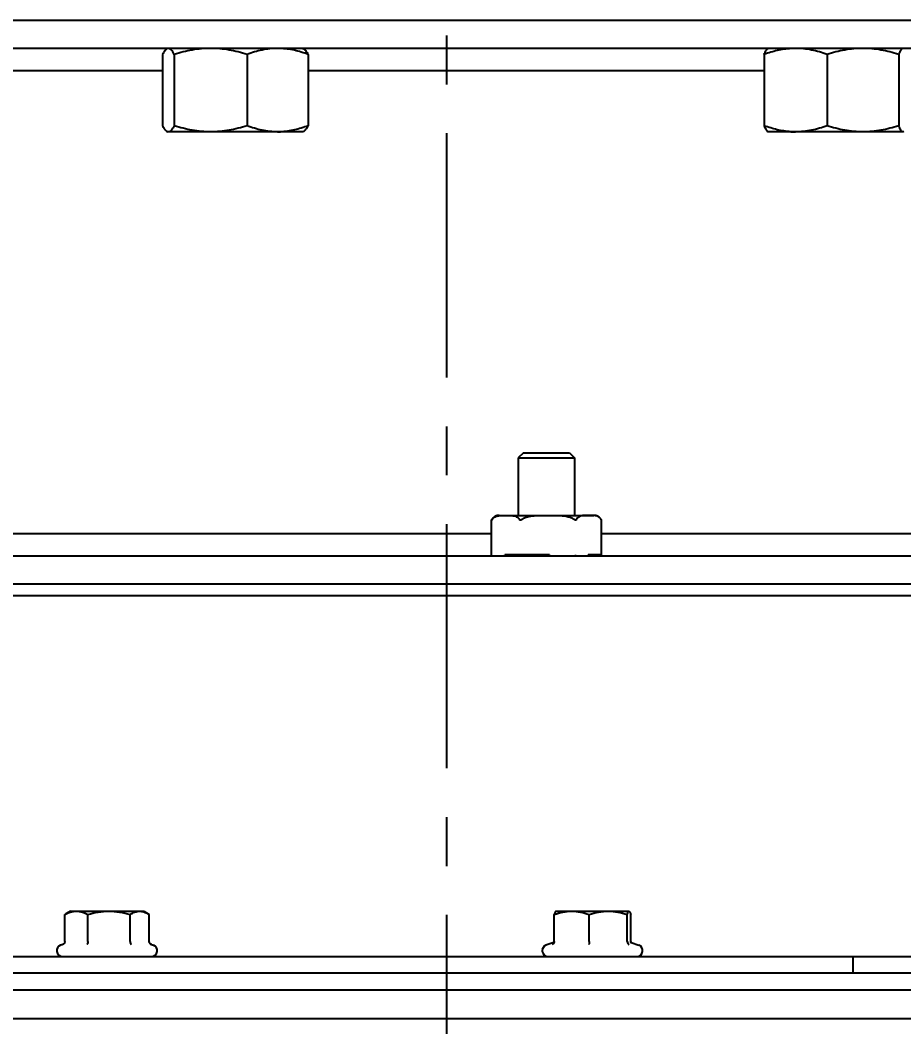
# Model space of a CAD drawing. Header units: millimetres. Extents: x 971 to 5173, y 8 to 3808.
# Drawn here: x 3521.3 to 3678.1, y 773.9 to 952.4 of the extents above; entities that cross this region are included whole.
import ezdxf

# ---------------------------------------------------------------- set-up
doc = ezdxf.new("R2010")
doc.units = ezdxf.units.MM
doc.header["$LTSCALE"] = 115.5
doc.header["$PDMODE"] = 3
doc.header["$PDSIZE"] = 8
doc.linetypes.add('CENTER', pattern=[0.6, 0.375, -0.075, 0.075, -0.075])
doc.layers.get('0').update_dxf_attribs({"linetype": 'CONTINUOUS'})
doc.layers.get('Defpoints').update_dxf_attribs({"linetype": 'CONTINUOUS'})
doc.layers.add('00_BUW_DATUM', color=7, linetype='CONTINUOUS')
doc.styles.get("Standard").update_dxf_attribs({"font": 'calibri.ttf'})
doc.dimstyles.new('DIMSTYLE_5', dxfattribs={"dimtxt": 17.5, "dimasz": 17.5, "dimexe": 1.5, "dimexo": 1, "dimgap": 0.875, "dimtad": 1, "dimdsep": 46, "dimtxsty": 'Standard', "dimblk": '_FILLED', "dimblk1": '_FILLED', "dimblk2": '_FILLED', "dimcen": 0.09, "dimazin": 2, "dimtp": 0.01, "dimtm": 0.01, "dimtfac": 1, "dimtofl": 0, "dimtmove": 0, "dimatfit": 3, "dimldrblk": '_FILLED', "dimfxl": 1, "dimtolj": 1, "dimarcsym": 0})

# ---------------------------------------------------------------- blocks, each defined once
blk = doc.blocks.new('_FILLED')
at = {"color": 0, "linetype": 'ByBlock'}
blk.add_solid([(0, 0), (-1, 0.214), (-1, -0.214)], dxfattribs=at)
blk = doc.blocks.new('*D141')
at = {"color": 0, "linetype": 'Continuous', "lineweight": -2}
for p, q in [((3457.03, 928.22), (3457.03, 1154.83)), ((3719.52, 1153.33), (3474.53, 1153.33)), ((3737.02, 927.57), (3737.02, 1154.83))]:
    blk.add_line(p, q, dxfattribs=at)
at = {"layer": 'Defpoints', "color": 0}
for p in [(3457.03, 1153.33), (3457.03, 927.22), (3737.02, 926.57)]:
    blk.add_point(p, dxfattribs=at)
at = {"color": 0, "linetype": 'ByBlock', "lineweight": -2, "xscale": 17.5, "yscale": 17.5, "zscale": 17.5}
for p, rotation in [((3457.03, 1153.33), 179.9999999999999), ((3737.02, 1153.33), 359.9999999999999)]:
    blk.add_blockref('_FILLED', p, dxfattribs=dict(at, rotation=rotation))
at = {"color": 0, "insert": (3607.01, 1177.54), "char_height": 17.5, "attachment_point": 2, "line_spacing_factor": 0.9}
blk.add_mtext('\\A1;%%c280', dxfattribs=at)

msp = doc.modelspace()

# ---------------------------------------------------------------- linework, layer by layer
at = {"color": 0, "linetype": 'CENTER'}
msp.add_line((3597.02385, 57.46206), (3597.02385, 960.75841), dxfattribs=at)
at = {"color": 0, "linetype": 'Continuous'}
for p, q in [((3438.58376, 952.41826), (3758.58376, 952.41826)), ((3758.58376, 947.41826), (3438.58376, 947.41826)), ((3546.60036, 943.41826), (3489.74298, 943.41826)), ((3653.31141, 943.41826), (3572.40366, 943.41826)), ((3610.60971, 875.71826), (3609.68971, 874.79826)), ((3609.68971, 874.79826), (3619.68971, 874.79826)), ((3609.68971, 874.79826), (3609.68971, 864.61826)), ((3610.60971, 875.71826), (3618.76971, 875.71826)), ((3618.76971, 875.71826), (3619.68971, 874.79826)), ((3619.68971, 874.79826), (3619.68971, 864.61826)), ((3606.27476, 864.61826), (3623.10467, 864.61826)), ((3604.92664, 857.49938), (3604.92664, 863.73713)), ((3624.45279, 857.61826), (3624.45279, 863.73713)), ((3516.0108, 861.41826), (3604.92664, 861.41826)), ((3624.45279, 861.41826), (3703.76738, 861.41826)), ((3438.58376, 857.41826), (3758.58376, 857.41826)), ((3615.25603, 857.61826), (3607.33033, 857.61826)), ((3607.33033, 857.41826), (3607.33033, 857.61826)), ((3608.43971, 857.61826), (3608.43971, 857.41826)), ((3615.25603, 857.61826), (3615.25603, 857.41826)), ((3624.45279, 857.61826), (3622.0606, 857.61826)), ((3622.0606, 857.41826), (3622.0606, 857.61826)), ((3758.58376, 852.41826), (3438.58376, 852.41826)), ((3438.44055, 850.41826), (3758.72697, 850.41826)), ((3530.2504, 794.41826), (3529.4499, 793.95609)), ((3530.2504, 794.41826), (3543.2504, 794.41826)), ((3543.2504, 794.41826), (3544.05089, 793.95609)), ((3616.35179, 794.41826), (3616.33094, 794.40622)), ((3616.35179, 794.41826), (3629.33101, 794.41826)), ((3629.33101, 794.41826), (3629.37263, 794.40608)), ((3529.44988, 793.95629), (3529.25457, 793.8377)), ((3529.25457, 789.02532), (3529.25457, 793.8377)), ((3533.3333, 789.02532), (3533.3333, 793.8377)), ((3540.82913, 789.02532), (3540.82913, 793.8377)), ((3544.05092, 793.95629), (3544.24622, 793.8377)), ((3544.24622, 789.02532), (3544.24622, 793.8377)), ((3616.07273, 789.02532), (3616.07273, 793.8377)), ((3622.25211, 789.02532), (3622.25211, 793.8377)), ((3629.03117, 789.02532), (3629.03117, 793.8377)), ((3629.63084, 789.02532), (3629.63084, 793.8377)), ((3528.88967, 788.52299), (3528.50403, 788.38263)), ((3528.86812, 788.51174), (3528.84876, 788.50437)), ((3544.44123, 788.58483), (3544.99677, 788.38263)), ((3616.00017, 788.89028), (3614.60541, 788.38263)), ((3616.00027, 788.88998), (3616.00149, 788.89044)), ((3616.00149, 788.89044), (3616.06038, 788.92268)), ((3629.7033, 788.88998), (3629.70209, 788.89044)), ((3629.7034, 788.89028), (3631.09816, 788.38263)), ((3364.58376, 786.41826), (3832.58376, 786.41826)), ((3669.10501, 783.41826), (3669.10501, 786.41826)), ((3832.58376, 783.41826), (3364.58376, 783.41826)), ((3832.58376, 780.41826), (3364.58376, 780.41826)), ((3364.57605, 775.41826), (3832.59148, 775.41826))]:
    msp.add_line(p, q, dxfattribs=at)
msp.add_lwpolyline([(3629.61073, 788.93576), (3629.6006, 788.95023), (3629.61483, 788.93821), (3629.70209, 788.89044)], dxfattribs=at)
for centre, radius, start, end in [((3606.27476, 863.13826), 1.48, 90, 145.2854242), ((3623.10467, 863.13826), 1.48, 34.7145758, 90), ((3623.22101, 863.16284), 1.37996, 60.4246964, 61.751661), ((3606.15921, 863.22036), 1.33829, 145.3567798, 153.4659411), ((3623.22022, 863.22036), 1.33829, 26.5340589, 34.6432202), ((3630.1388, 789.02583), 0.50796, 180.0323606, 189.8661324), ((3528.8504, 787.43098), 1.01272, 110, 270), ((3528.61259, 789.15246), 0.68978, 291.7415136, 293.7571572), ((3544.86725, 789.11927), 0.65044, 231.5253656, 231.9697892), ((3544.6504, 787.43098), 1.01272, 270, 70), ((3614.95179, 787.43098), 1.01272, 110, 270), ((3630.15477, 789.02814), 0.52409, 189.8161074, 191.6489323), ((3630.75179, 787.43098), 1.01272, 270, 70)]:
    msp.add_arc(centre, radius, start, end, dxfattribs=at)
for points, knots in [([(3604.97208, 863.81822), (3605.04612, 863.94985), (3605.22799, 864.17146), (3605.46736, 864.32299), (3605.58355, 864.37848)], [0, 0, 0, 0, 0.539787473, 1, 1, 1, 1]), ([(3605.58355, 864.37848), (3605.64212, 864.40645), (3605.87642, 864.50152), (3606.12688, 864.55005), (3606.31292, 864.57249)], [0, 0, 0, 0, 0.257255296, 1, 1, 1, 1]), ([(3606.31292, 864.57249), (3606.56688, 864.60312), (3607.07923, 864.61709), (3607.84642, 864.61666), (3608.61733, 864.5995), (3609.13504, 864.49106), (3609.3708, 864.37847)], [0, 0, 0, 0, 0.24873913, 0.497249276, 0.745955214, 1, 1, 1, 1]), ([(3609.3708, 864.37847), (3609.48699, 864.32298), (3609.72641, 864.1715), (3609.90828, 863.94986), (3609.98233, 863.81822)], [0, 0, 0, 0, 0.460200408, 1, 1, 1, 1]), ([(3610.24708, 863.81822), (3610.40381, 863.96574), (3610.78165, 864.1922), (3611.19274, 864.32557), (3611.40199, 864.37848)], [0, 0, 0, 0, 0.499303593, 1, 1, 1, 1]), ([(3611.40199, 864.37848), (3611.69205, 864.45182), (3612.28575, 864.54481), (3613.18224, 864.59948), (3614.08041, 864.61451), (3614.97856, 864.61646), (3615.87671, 864.61451), (3616.77488, 864.59948), (3617.67137, 864.54483), (3618.26507, 864.45181), (3618.55513, 864.37847)], [0, 0, 0, 0, 0.124941676, 0.249949412, 0.374973306, 0.499999721, 0.625026114, 0.750050123, 0.875058062, 1, 1, 1, 1]), ([(3618.55513, 864.37847), (3618.7644, 864.32556), (3619.17555, 864.19224), (3619.55341, 863.96575), (3619.71016, 863.81822)], [0, 0, 0, 0, 0.500694339, 1, 1, 1, 1]), ([(3620.50812, 864.37845), (3620.40345, 864.32221), (3620.18659, 864.16632), (3620.02933, 863.94747), (3619.96472, 863.81822)], [0, 0, 0, 0, 0.451238808, 1, 1, 1, 1]), ([(3623.1023, 864.58679), (3622.88638, 864.60813), (3622.45189, 864.61684), (3621.90998, 864.61717), (3621.47568, 864.60465), (3621.03699, 864.56827), (3620.70534, 864.48443), (3620.50812, 864.37845)], [0, 0, 0, 0, 0.247987851, 0.495811726, 0.619780932, 0.744100594, 1, 1, 1, 1]), ([(3623.87414, 864.37845), (3623.81281, 864.41141), (3623.56724, 864.52036), (3623.29937, 864.56731), (3623.1023, 864.58679)], [0, 0, 0, 0, 0.260139086, 1, 1, 1, 1]), ([(3624.32124, 863.98113), (3624.26347, 864.06452), (3624.13592, 864.20862), (3623.97932, 864.31918), (3623.90212, 864.363)], [0, 0, 0, 0, 0.533290366, 1, 1, 1, 1]), ([(3604.97208, 863.81822), (3604.96626, 863.80787), (3604.95628, 863.7898), (3604.94034, 863.75991), (3604.93586, 863.75158), (3604.92663, 863.7351), (3604.92664, 863.73713)], [0, 0, 0, 0, 0.382945582, 0.709627145, 0.934733128, 1, 1, 1, 1]), ([(3604.92664, 863.73713), (3604.92664, 863.7404), (3604.93132, 863.74981), (3604.93771, 863.76754), (3604.94888, 863.79143), (3604.95724, 863.80893), (3604.96188, 863.81822)], [0, 0, 0, 0, 0.11092602, 0.341548194, 0.647978265, 1, 1, 1, 1]), ([(3610.0958, 863.73675), (3610.07123, 863.73675), (3610.02246, 863.75727), (3609.99395, 863.79756), (3609.98233, 863.81822)], [0, 0, 0, 0, 0.509089198, 1, 1, 1, 1]), ([(3610.24708, 863.81822), (3610.23612, 863.8079), (3610.19335, 863.77028), (3610.13852, 863.73675), (3610.0958, 863.73675)], [0, 0, 0, 0, 0.260553801, 1, 1, 1, 1]), ([(3619.96472, 863.81822), (3619.95447, 863.79772), (3619.93474, 863.76797), (3619.89511, 863.74158), (3619.84308, 863.73139), (3619.77523, 863.76089), (3619.73187, 863.79778), (3619.71016, 863.81822)], [0, 0, 0, 0, 0.220073116, 0.331715316, 0.44948989, 0.71359538, 1, 1, 1, 1]), ([(3624.45279, 863.73713), (3624.45278, 863.7404), (3624.4481, 863.74981), (3624.44171, 863.76754), (3624.43054, 863.79143), (3624.42219, 863.80893), (3624.41754, 863.81822)], [0, 0, 0, 0, 0.11092602, 0.341548194, 0.647978265, 1, 1, 1, 1]), ([(3619.71016, 857.41829), (3619.73184, 857.4387), (3619.77582, 857.47439), (3619.84316, 857.50556), (3619.89507, 857.49428), (3619.93424, 857.46782), (3619.95454, 857.43864), (3619.96472, 857.41829)], [0, 0, 0, 0, 0.286624319, 0.551335317, 0.668801803, 0.781013569, 1, 1, 1, 1]), ([(3529.25457, 793.8377), (3529.57664, 794.00878), (3530.07546, 794.22896), (3530.77205, 794.39033), (3531.12106, 794.41826), (3531.29394, 794.41826)], [0, 0, 0, 0, 0.511391174, 0.757583869, 1, 1, 1, 1]), ([(3531.29394, 794.41826), (3531.46681, 794.41826), (3531.81582, 794.39041), (3532.51244, 794.22908), (3533.01123, 794.00879), (3533.3333, 793.8377)], [0, 0, 0, 0, 0.24241266, 0.488600791, 1, 1, 1, 1]), ([(3533.3333, 793.8377), (3533.94222, 794.01371), (3535.17858, 794.30652), (3536.44766, 794.41826), (3537.08121, 794.41826)], [0, 0, 0, 0, 0.500115197, 1, 1, 1, 1]), ([(3537.08121, 794.41826), (3537.71476, 794.41826), (3538.98382, 794.30638), (3540.22021, 794.01371), (3540.82913, 793.8377)], [0, 0, 0, 0, 0.499884992, 1, 1, 1, 1]), ([(3540.82913, 793.8377), (3541.09525, 794.00644), (3541.50966, 794.2265), (3542.09838, 794.39002), (3542.39266, 794.41826), (3542.53768, 794.41826)], [0, 0, 0, 0, 0.517647339, 0.761775768, 1, 1, 1, 1]), ([(3542.53768, 794.41826), (3542.79541, 794.41826), (3543.32945, 794.32451), (3543.81329, 794.09317), (3544.05089, 793.95606)], [0, 0, 0, 0, 0.484408188, 1, 1, 1, 1]), ([(3616.07273, 793.8377), (3616.57156, 794.0126), (3617.58559, 794.30529), (3618.63929, 794.41826), (3619.16242, 794.41826)], [0, 0, 0, 0, 0.502607111, 1, 1, 1, 1]), ([(3616.33094, 794.40614), (3616.30391, 794.39046), (3616.25305, 794.32829), (3616.19217, 794.20551), (3616.13015, 794.03632), (3616.09225, 793.90823), (3616.07273, 793.8377)], [0, 0, 0, 0, 0.14822401, 0.366154434, 0.652892135, 1, 1, 1, 1]), ([(3619.16242, 794.41826), (3619.68554, 794.41826), (3620.73928, 794.30548), (3621.75327, 794.01261), (3622.25211, 793.8377)], [0, 0, 0, 0, 0.497390941, 1, 1, 1, 1]), ([(3622.25211, 793.8377), (3622.80114, 794.01318), (3623.91662, 794.30582), (3625.06823, 794.41826), (3625.64164, 794.41826)], [0, 0, 0, 0, 0.501299042, 1, 1, 1, 1]), ([(3625.64164, 794.41826), (3626.21504, 794.41826), (3627.36663, 794.30569), (3628.48214, 794.01318), (3629.03117, 793.8377)], [0, 0, 0, 0, 0.498701726, 1, 1, 1, 1]), ([(3629.03117, 793.8377), (3629.05348, 793.91831), (3629.09662, 794.06186), (3629.15899, 794.2261), (3629.21345, 794.32551), (3629.25645, 794.38558), (3629.30233, 794.41826), (3629.33101, 794.41826)], [0, 0, 0, 0, 0.371957767, 0.666053872, 0.780416014, 0.872501061, 1, 1, 1, 1]), ([(3629.37263, 794.40614), (3629.39967, 794.39046), (3629.45052, 794.32829), (3629.51141, 794.20551), (3629.57342, 794.03632), (3629.61132, 793.90823), (3629.63084, 793.8377)], [0, 0, 0, 0, 0.14822401, 0.366154434, 0.652892135, 1, 1, 1, 1]), ([(3529.25458, 789.02554), (3529.25462, 788.97099), (3529.23399, 788.86103), (3529.12682, 788.66895), (3528.98965, 788.56478), (3528.89048, 788.52113)], [0, 0, 0, 0, 0.250808355, 0.5017825, 1, 1, 1, 1]), ([(3533.3333, 789.02532), (3533.33337, 788.91632), (3533.30862, 788.76082), (3533.22799, 788.58935), (3533.17619, 788.52666), (3533.14832, 788.50438)], [0, 0, 0, 0, 0.577657017, 0.810903277, 1, 1, 1, 1]), ([(3540.82913, 789.02554), (3540.82907, 788.91588), (3540.86457, 788.72092), (3540.98011, 788.55114), (3541.04994, 788.50437)], [0, 0, 0, 0, 0.566135373, 1, 1, 1, 1]), ([(3544.46256, 788.61005), (3544.39979, 788.65993), (3544.2912, 788.78383), (3544.24616, 788.94558), (3544.24622, 789.02554)], [0, 0, 0, 0, 0.500678075, 1, 1, 1, 1]), ([(3622.25211, 789.02532), (3622.25216, 788.91787), (3622.24786, 788.7707), (3622.2341, 788.59714), (3622.22546, 788.53085), (3622.21965, 788.50438)], [0, 0, 0, 0, 0.616989911, 0.844384256, 1, 1, 1, 1]), ([(3629.03117, 789.02554), (3629.0311, 788.91305), (3629.09944, 788.69397), (3629.27196, 788.54581), (3629.36571, 788.50437)], [0, 0, 0, 0, 0.523248153, 1, 1, 1, 1]), ([(3616.02362, 788.80611), (3615.99199, 788.73735), (3615.90199, 788.61364), (3615.77346, 788.53166), (3615.70573, 788.50437)], [0, 0, 0, 0, 0.508964501, 1, 1, 1, 1])]:
    msp.add_open_spline(points, degree=3, knots=knots, dxfattribs=at)
for points in [[(3616.07274, 789.02554), (3616.07279, 788.95059), (3616.05493, 788.87421), (3616.02362, 788.80611)], [(3544.61025, 788.52116), (3544.55919, 788.54364), (3544.51047, 788.57255), (3544.46652, 788.60692)]]:
    msp.add_open_spline(points, degree=3, dxfattribs=at)
at = {"layer": '00_BUW_DATUM', "color": 0, "linetype": 'Continuous'}
for p, q in [((3546.60036, 946.34646), (3546.60036, 933.69005)), ((3547.50201, 947.41826), (3547.36535, 947.33935)), ((3548.6739, 946.34646), (3548.6739, 933.69005)), ((3561.57555, 946.34646), (3561.57555, 933.69005)), ((3571.50201, 947.41826), (3571.63867, 947.33935)), ((3572.40366, 946.34646), (3572.40366, 933.69005)), ((3653.31141, 946.34646), (3653.31141, 933.69005)), ((3664.46526, 946.34646), (3664.46526, 933.69005)), ((3677.16214, 946.34646), (3677.16214, 933.69005)), ((3547.36535, 932.69716), (3547.50201, 932.61826)), ((3571.50201, 932.61826), (3547.50201, 932.61826)), ((3571.63867, 932.69716), (3571.50201, 932.61826)), ((3653.93319, 932.66162), (3654.00829, 932.61826)), ((3678.00829, 932.61826), (3654.00829, 932.61826)), ((3678.08339, 932.66162), (3677.93365, 932.61826))]:
    msp.add_line(p, q, dxfattribs=at)
for centre, radius, start, end in [((3566.98897, 934.69731), 12.72095, 87.6913849, 89.9971108), ((3658.8902, 933.85448), 13.56377, 90.007872, 93.7231081), ((3566.98897, 945.3392), 12.72095, 270.0028892, 272.3086151), ((3658.8902, 946.18203), 13.56377, 266.2768919, 269.992128)]:
    msp.add_arc(centre, radius, start, end, dxfattribs=at)
for points, knots in [([(3547.36535, 947.33935), (3547.29457, 947.29848), (3547.15379, 947.18372), (3546.88175, 946.8597), (3546.71202, 946.56186), (3546.60036, 946.34646)], [0, 0, 0, 0, 0.193645695, 0.425132773, 1, 1, 1, 1]), ([(3548.6739, 946.34646), (3548.5955, 946.49771), (3548.4425, 946.77095), (3548.19103, 947.11556), (3547.93199, 947.35183), (3547.72815, 947.41826), (3547.63713, 947.41826)], [0, 0, 0, 0, 0.329924785, 0.605356064, 0.823743386, 1, 1, 1, 1]), ([(3555.12473, 947.41826), (3554.03371, 947.41826), (3551.84414, 947.21277), (3549.71985, 946.67074), (3548.6739, 946.34646)], [0, 0, 0, 0, 0.499077243, 1, 1, 1, 1]), ([(3561.57555, 946.34646), (3560.52961, 946.67074), (3558.40532, 947.21277), (3556.21575, 947.41826), (3555.12473, 947.41826)], [0, 0, 0, 0, 0.500922771, 1, 1, 1, 1]), ([(3566.98961, 947.41826), (3566.07244, 947.41826), (3564.22138, 947.20999), (3562.44788, 946.66871), (3561.57555, 946.34646)], [0, 0, 0, 0, 0.496541391, 1, 1, 1, 1]), ([(3572.40366, 946.34646), (3571.61183, 946.63897), (3570.00541, 947.13824), (3568.33378, 947.37441), (3567.50139, 947.40793)], [0, 0, 0, 0, 0.503300405, 1, 1, 1, 1]), ([(3571.63867, 947.33935), (3571.70945, 947.29848), (3571.85023, 947.18372), (3572.12228, 946.8597), (3572.292, 946.56186), (3572.40366, 946.34646)], [0, 0, 0, 0, 0.193645695, 0.425132773, 1, 1, 1, 1]), ([(3658.00944, 947.38963), (3657.21142, 947.3378), (3655.61412, 947.08994), (3654.07238, 946.61936), (3653.31141, 946.34646)], [0, 0, 0, 0, 0.49728727, 1, 1, 1, 1]), ([(3653.31141, 946.34646), (3653.39949, 946.57478), (3653.53064, 946.88689), (3653.75412, 947.22602), (3653.8728, 947.34004), (3653.93319, 947.37489)], [0, 0, 0, 0, 0.60332733, 0.828098328, 1, 1, 1, 1]), ([(3664.46526, 946.34646), (3663.56561, 946.66909), (3661.73688, 947.21053), (3659.8328, 947.41826), (3658.88833, 947.41826)], [0, 0, 0, 0, 0.502970197, 1, 1, 1, 1]), ([(3670.8137, 947.41826), (3669.73986, 947.41826), (3667.58381, 947.21255), (3665.49408, 946.67058), (3664.46526, 946.34646)], [0, 0, 0, 0, 0.498878316, 1, 1, 1, 1]), ([(3677.16214, 946.34646), (3676.13331, 946.67058), (3674.04359, 947.21255), (3671.88754, 947.41826), (3670.8137, 947.41826)], [0, 0, 0, 0, 0.501121698, 1, 1, 1, 1]), ([(3677.93365, 947.41826), (3677.77188, 947.41826), (3677.53714, 947.15255), (3677.33499, 946.76892), (3677.21996, 946.49635), (3677.16214, 946.34646)], [0, 0, 0, 0, 0.357493813, 0.644978196, 1, 1, 1, 1]), ([(3547.36535, 932.69716), (3547.29457, 932.73804), (3547.15379, 932.85279), (3546.88175, 933.17681), (3546.71202, 933.47465), (3546.60036, 933.69005)], [0, 0, 0, 0, 0.193645695, 0.425132773, 1, 1, 1, 1]), ([(3548.6739, 933.69005), (3548.5955, 933.5388), (3548.4425, 933.26557), (3548.19103, 932.92096), (3547.93199, 932.68468), (3547.72815, 932.61826), (3547.63713, 932.61826)], [0, 0, 0, 0, 0.329924785, 0.605356064, 0.823743386, 1, 1, 1, 1]), ([(3555.12473, 932.61826), (3554.03371, 932.61826), (3551.84414, 932.82375), (3549.71985, 933.36577), (3548.6739, 933.69005)], [0, 0, 0, 0, 0.499077243, 1, 1, 1, 1]), ([(3561.57555, 933.69005), (3560.52961, 933.36577), (3558.40532, 932.82375), (3556.21575, 932.61826), (3555.12473, 932.61826)], [0, 0, 0, 0, 0.500922771, 1, 1, 1, 1]), ([(3566.98961, 932.61826), (3566.07244, 932.61826), (3564.22138, 932.82653), (3562.44788, 933.36781), (3561.57555, 933.69005)], [0, 0, 0, 0, 0.496541391, 1, 1, 1, 1]), ([(3572.40366, 933.69005), (3571.61183, 933.39754), (3570.00541, 932.89827), (3568.33378, 932.6621), (3567.50139, 932.62858)], [0, 0, 0, 0, 0.503300405, 1, 1, 1, 1]), ([(3571.63867, 932.69716), (3571.70945, 932.73804), (3571.85023, 932.85279), (3572.12228, 933.17681), (3572.292, 933.47465), (3572.40366, 933.69005)], [0, 0, 0, 0, 0.193645695, 0.425132773, 1, 1, 1, 1]), ([(3653.31141, 933.69005), (3653.39949, 933.46174), (3653.53064, 933.14962), (3653.75412, 932.81049), (3653.8728, 932.69648), (3653.93319, 932.66162)], [0, 0, 0, 0, 0.60332733, 0.828098328, 1, 1, 1, 1]), ([(3658.00944, 932.64688), (3657.21142, 932.69871), (3655.61412, 932.94657), (3654.07238, 933.41715), (3653.31141, 933.69005)], [0, 0, 0, 0, 0.49728727, 1, 1, 1, 1]), ([(3664.46526, 933.69005), (3663.56561, 933.36742), (3661.73688, 932.82599), (3659.8328, 932.61826), (3658.88833, 932.61826)], [0, 0, 0, 0, 0.502970197, 1, 1, 1, 1]), ([(3670.8137, 932.61826), (3669.73986, 932.61826), (3667.58381, 932.82396), (3665.49408, 933.36593), (3664.46526, 933.69005)], [0, 0, 0, 0, 0.498878316, 1, 1, 1, 1]), ([(3677.16214, 933.69005), (3676.13331, 933.36593), (3674.04359, 932.82396), (3671.88754, 932.61826), (3670.8137, 932.61826)], [0, 0, 0, 0, 0.501121698, 1, 1, 1, 1]), ([(3677.93365, 932.61826), (3677.77188, 932.61826), (3677.53714, 932.88396), (3677.33499, 933.26759), (3677.21996, 933.54017), (3677.16214, 933.69005)], [0, 0, 0, 0, 0.357493813, 0.644978196, 1, 1, 1, 1]), ([(3547.63713, 932.61826), (3547.6144, 932.61826), (3547.51936, 932.6252), (3547.42792, 932.66103), (3547.36535, 932.69716)], [0, 0, 0, 0, 0.23933553, 1, 1, 1, 1])]:
    msp.add_open_spline(points, degree=3, knots=knots, dxfattribs=at)

# ---------------------------------------------------------------- dimensions: what is measured, and where the dimension line sits
at = {"color": 0, "linetype": 'Continuous'}
dim = msp.add_linear_dim(base=(3457.02519, 1153.33303), p1=(3737.02385, 926.56922), p2=(3457.02519, 927.2246), angle=180, text='%%c280', dimstyle='DIMSTYLE_5', override={"dimtxsty": 'Standard'}, dxfattribs=at)
dim.commit()
dim.dimension.update_dxf_attribs({"geometry": '*D141', "text_midpoint": (3607.00759, 1153.33303), "dimtype": 160})

doc.saveas('drawing.dxf')
